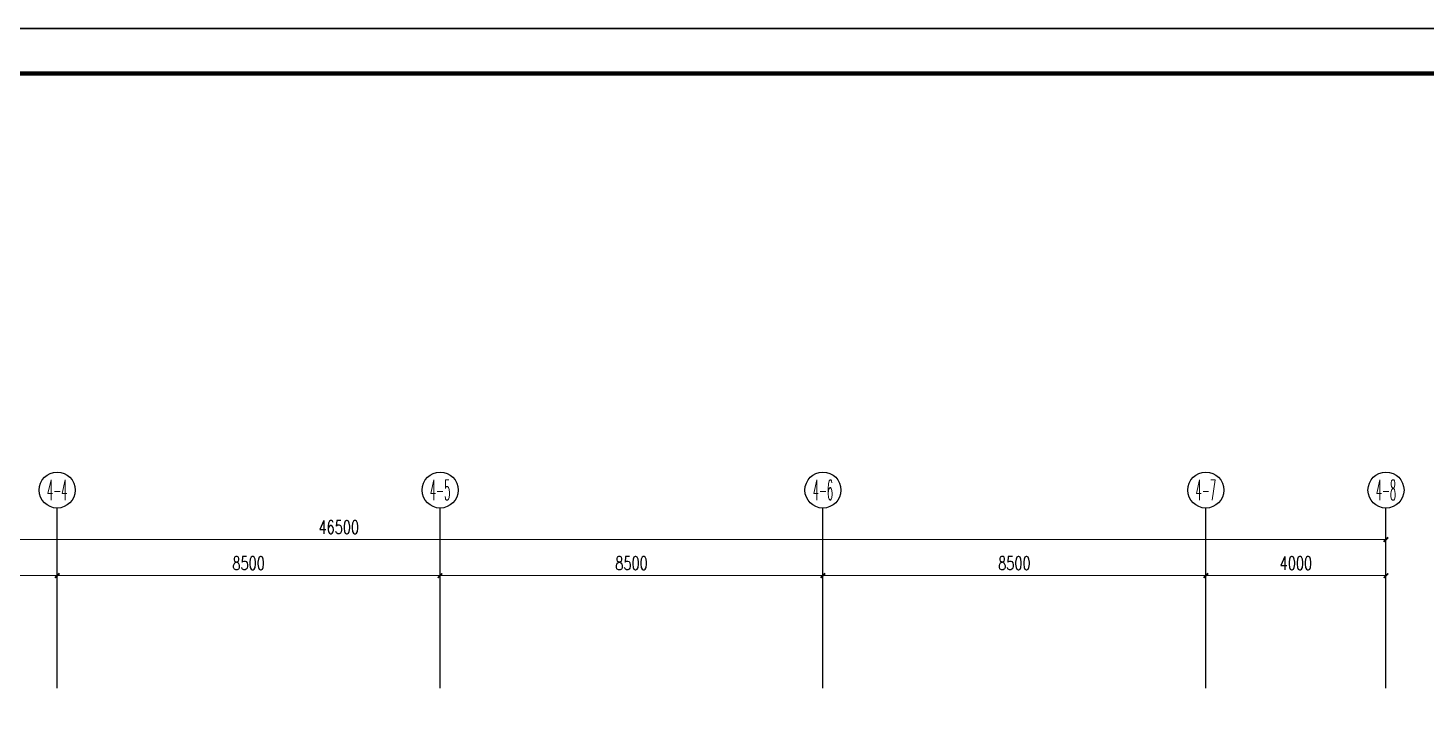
# Model space of a CAD drawing. Extents: x -124594 to 516503, y -3148 to 203159.
# Drawn here: x 201608 to 232647, y 120291 to 135789 of the extents above; entities that cross this region are included whole.
import ezdxf
from ezdxf.enums import TextEntityAlignment as Align

# ---------------------------------------------------------------- set-up
doc = ezdxf.new("R2010")
doc.units = 0
doc.header["$LTSCALE"] = 1000
doc.header["$MEASUREMENT"] = 0
for name, color, linetype in [('AXIS', 3, 'Continuous'), ('AXIS_TEXT', 7, 'Continuous'), ('PUB_TITLE', 4, 'Continuous'), ('打印框线', 7, 'Continuous'), ('标准打印框线2025-06-19-05-44', 7, 'Continuous')]:
    doc.layers.add(name, color=color, linetype=linetype)
doc.layers.add('建筑底图', color=8, linetype='Continuous', lineweight=5)
doc.styles.add('_TCH_AXIS', font='COMPLEX', dxfattribs={"bigfont": 'GBCBIG'})
doc.styles.add('_TCH_DIM_T3', font='SIMPLEX', dxfattribs={"width": 0.705882, "bigfont": 'GBCBIG'})
doc.styles.add('COMPLEX', font='COMPLEX')
doc.dimstyles.new('_TCH_ARCH&&100', dxfattribs={"dimtxt": 297.5, "dimasz": 100, "dimexe": 250, "dimexo": 300, "dimgap": 126.25, "dimtad": 1, "dimdec": 0, "dimzin": 0, "dimdsep": 46, "dimtxsty": '_TCH_DIM_T3', "dimblk": 'ARCHTICK', "dimcen": 0.09, "dimclrt": 7, "dimazin": 2, "dimtfac": 1, "dimtdec": 0, "dimtix": 1, "dimtmove": 2, "dimatfit": 3, "dimfxl": 1, "dimtolj": 1, "dimtzin": 0, "dimarcsym": 0})

# ---------------------------------------------------------------- blocks, each defined once
blk = doc.blocks.new('_AXISO')
blk.add_circle((0, 0), 0.5)
at = {"layer": 'AXIS_TEXT', "style": 'COMPLEX', "width": 1.041667}
blk.add_attdef('A', text='', height=0.56, dxfattribs=at).set_placement((-0.25, -0.28), (0.25, -0.28), align=Align.FIT)
blk = doc.blocks.new('_ArchTick')
at = {"color": 0, "linetype": 'ByBlock', "const_width": 0.4}
blk.add_lwpolyline([(-0.5, -0.5), (0.5, 0.5)], dxfattribs=at)
blk = doc.blocks.new('*D192')
at = {"layer": 'AXIS', "color": 0, "lineweight": -2, "transparency": 16777216}
for p, q in [((185258, 121430), (185258, 124680)), ((231758, 121430), (231758, 124680)), ((185258, 124430), (231758, 124430))]:
    blk.add_line(p, q, dxfattribs=at)
at = {"layer": 'Defpoints', "color": 0, "transparency": 16777216}
for p in [(231758, 124430), (185258, 121130), (231758, 121130)]:
    blk.add_point(p, dxfattribs=at)
at = {"layer": 'AXIS', "color": 0, "lineweight": -2, "transparency": 16777216, "xscale": 100, "yscale": 100, "zscale": 100, "rotation": 180}
blk.add_blockref('_ArchTick', (185258, 124430), dxfattribs=at)
at = {"layer": 'AXIS', "color": 0, "lineweight": -2, "transparency": 16777216, "xscale": 100, "yscale": 100, "zscale": 100}
blk.add_blockref('_ArchTick', (231758, 124430), dxfattribs=at)
at = {"layer": 'AXIS', "color": 7, "transparency": 16777216, "insert": (208508, 124705), "char_height": 297.5, "attachment_point": 5, "style": '_TCH_DIM_T3'}
blk.add_mtext('\\A1;46500', dxfattribs=at)
blk = doc.blocks.new('*D193')
at = {"layer": 'AXIS', "color": 0, "lineweight": -2, "transparency": 16777216}
for p, q in [((227758, 121430), (227758, 123880)), ((231758, 121430), (231758, 123880)), ((227758, 123630), (231758, 123630))]:
    blk.add_line(p, q, dxfattribs=at)
at = {"layer": 'Defpoints', "color": 0, "transparency": 16777216}
for p in [(231758, 123630), (227758, 121130), (231758, 121130)]:
    blk.add_point(p, dxfattribs=at)
at = {"layer": 'AXIS', "color": 0, "lineweight": -2, "transparency": 16777216, "xscale": 100, "yscale": 100, "zscale": 100, "rotation": 180}
blk.add_blockref('_ArchTick', (227758, 123630), dxfattribs=at)
at = {"layer": 'AXIS', "color": 0, "lineweight": -2, "transparency": 16777216, "xscale": 100, "yscale": 100, "zscale": 100}
blk.add_blockref('_ArchTick', (231758, 123630), dxfattribs=at)
at = {"layer": 'AXIS', "color": 7, "transparency": 16777216, "insert": (229758, 123905), "char_height": 297.5, "attachment_point": 5, "style": '_TCH_DIM_T3'}
blk.add_mtext('\\A1;4000', dxfattribs=at)
blk = doc.blocks.new('*D194')
at = {"layer": 'AXIS', "color": 0, "lineweight": -2, "transparency": 16777216}
for p, q in [((219258, 121430), (219258, 123880)), ((227758, 121430), (227758, 123880)), ((219258, 123630), (227758, 123630))]:
    blk.add_line(p, q, dxfattribs=at)
at = {"layer": 'Defpoints', "color": 0, "transparency": 16777216}
for p in [(227758, 123630), (219258, 121130), (227758, 121130)]:
    blk.add_point(p, dxfattribs=at)
at = {"layer": 'AXIS', "color": 0, "lineweight": -2, "transparency": 16777216, "xscale": 100, "yscale": 100, "zscale": 100, "rotation": 180}
blk.add_blockref('_ArchTick', (219258, 123630), dxfattribs=at)
at = {"layer": 'AXIS', "color": 0, "lineweight": -2, "transparency": 16777216, "xscale": 100, "yscale": 100, "zscale": 100}
blk.add_blockref('_ArchTick', (227758, 123630), dxfattribs=at)
at = {"layer": 'AXIS', "color": 7, "transparency": 16777216, "insert": (223508, 123905), "char_height": 297.5, "attachment_point": 5, "style": '_TCH_DIM_T3'}
blk.add_mtext('\\A1;8500', dxfattribs=at)
blk = doc.blocks.new('*D195')
at = {"layer": 'AXIS', "color": 0, "lineweight": -2, "transparency": 16777216}
for p, q in [((210758, 121430), (210758, 123880)), ((219258, 121430), (219258, 123880)), ((210758, 123630), (219258, 123630))]:
    blk.add_line(p, q, dxfattribs=at)
at = {"layer": 'Defpoints', "color": 0, "transparency": 16777216}
for p in [(219258, 123630), (210758, 121130), (219258, 121130)]:
    blk.add_point(p, dxfattribs=at)
at = {"layer": 'AXIS', "color": 0, "lineweight": -2, "transparency": 16777216, "xscale": 100, "yscale": 100, "zscale": 100, "rotation": 180}
blk.add_blockref('_ArchTick', (210758, 123630), dxfattribs=at)
at = {"layer": 'AXIS', "color": 0, "lineweight": -2, "transparency": 16777216, "xscale": 100, "yscale": 100, "zscale": 100}
blk.add_blockref('_ArchTick', (219258, 123630), dxfattribs=at)
at = {"layer": 'AXIS', "color": 7, "transparency": 16777216, "insert": (215008, 123905), "char_height": 297.5, "attachment_point": 5, "style": '_TCH_DIM_T3'}
blk.add_mtext('\\A1;8500', dxfattribs=at)
blk = doc.blocks.new('*D196')
at = {"layer": 'AXIS', "color": 0, "lineweight": -2, "transparency": 16777216}
for p, q in [((202258, 121430), (202258, 123880)), ((210758, 121430), (210758, 123880)), ((202258, 123630), (210758, 123630))]:
    blk.add_line(p, q, dxfattribs=at)
at = {"layer": 'Defpoints', "color": 0, "transparency": 16777216}
for p in [(210758, 123630), (202258, 121130), (210758, 121130)]:
    blk.add_point(p, dxfattribs=at)
at = {"layer": 'AXIS', "color": 0, "lineweight": -2, "transparency": 16777216, "xscale": 100, "yscale": 100, "zscale": 100, "rotation": 180}
blk.add_blockref('_ArchTick', (202258, 123630), dxfattribs=at)
at = {"layer": 'AXIS', "color": 0, "lineweight": -2, "transparency": 16777216, "xscale": 100, "yscale": 100, "zscale": 100}
blk.add_blockref('_ArchTick', (210758, 123630), dxfattribs=at)
at = {"layer": 'AXIS', "color": 7, "transparency": 16777216, "insert": (206508, 123905), "char_height": 297.5, "attachment_point": 5, "style": '_TCH_DIM_T3'}
blk.add_mtext('\\A1;8500', dxfattribs=at)
blk = doc.blocks.new('*D197')
at = {"layer": 'AXIS', "color": 0, "lineweight": -2, "transparency": 16777216}
for p, q in [((193758, 121430), (193758, 123880)), ((202258, 121430), (202258, 123880)), ((193758, 123630), (202258, 123630))]:
    blk.add_line(p, q, dxfattribs=at)
at = {"layer": 'Defpoints', "color": 0, "transparency": 16777216}
for p in [(202258, 123630), (193758, 121130), (202258, 121130)]:
    blk.add_point(p, dxfattribs=at)
at = {"layer": 'AXIS', "color": 0, "lineweight": -2, "transparency": 16777216, "xscale": 100, "yscale": 100, "zscale": 100, "rotation": 180}
blk.add_blockref('_ArchTick', (193758, 123630), dxfattribs=at)
at = {"layer": 'AXIS', "color": 0, "lineweight": -2, "transparency": 16777216, "xscale": 100, "yscale": 100, "zscale": 100}
blk.add_blockref('_ArchTick', (202258, 123630), dxfattribs=at)
at = {"layer": 'AXIS', "color": 7, "transparency": 16777216, "insert": (198008, 123905), "char_height": 297.5, "attachment_point": 5, "style": '_TCH_DIM_T3'}
blk.add_mtext('\\A1;8500', dxfattribs=at)
blk = doc.blocks.new('GWEEDA')
at = {"layer": 'AXIS', "color": 8}
for p, q in [((202258.3, 121129.9), (202258.3, 125129.9)), ((210758.3, 121129.9), (210758.3, 125129.9)), ((219258.3, 121129.9), (219258.3, 125129.9)), ((227758.3, 121129.9), (227758.3, 125129.9)), ((231758.3, 121129.9), (231758.3, 125129.9))]:
    blk.add_line(p, q, dxfattribs=at)
ref = blk.add_blockref('_AXISO', (202258.3, 125529.9), dxfattribs=dict(at, xscale=800, yscale=800, zscale=800))
ref.add_attrib('A', '4-4', dxfattribs={"layer": 'AXIS_TEXT', "color": 8, "height": 452.55, "style": '_TCH_AXIS', "width": 0.333333}).set_placement((202032.1, 125303.6), (202484.6, 125303.6), align=Align.FIT)
ref = blk.add_blockref('_AXISO', (210758.3, 125529.9), dxfattribs=dict(at, xscale=800, yscale=800, zscale=800))
ref.add_attrib('A', '4-5', dxfattribs={"layer": 'AXIS_TEXT', "color": 8, "height": 452.55, "style": '_TCH_AXIS', "width": 0.344262}).set_placement((210532.1, 125303.6), (210984.6, 125303.6), align=Align.FIT)
ref = blk.add_blockref('_AXISO', (219258.3, 125529.9), dxfattribs=dict(at, xscale=800, yscale=800, zscale=800))
ref.add_attrib('A', '4-6', dxfattribs={"layer": 'AXIS_TEXT', "color": 8, "height": 452.55, "style": '_TCH_AXIS', "width": 0.344262}).set_placement((219032.1, 125303.6), (219484.6, 125303.6), align=Align.FIT)
ref = blk.add_blockref('_AXISO', (227758.3, 125529.9), dxfattribs=dict(at, xscale=800, yscale=800, zscale=800))
ref.add_attrib('A', '4-7', dxfattribs={"layer": 'AXIS_TEXT', "color": 8, "height": 452.55, "style": '_TCH_AXIS', "width": 0.344262}).set_placement((227532.1, 125303.6), (227984.6, 125303.6), align=Align.FIT)
ref = blk.add_blockref('_AXISO', (231758.3, 125529.9), dxfattribs=dict(at, xscale=800, yscale=800, zscale=800))
ref.add_attrib('A', '4-8', dxfattribs={"layer": 'AXIS_TEXT', "color": 8, "height": 452.55, "style": '_TCH_AXIS', "width": 0.344262}).set_placement((231532.1, 125303.6), (231984.6, 125303.6), align=Align.FIT)
for p1, p2, distance, picture, middle in [((185258.3, 121129.9), (231758.3, 121129.9), 3300, '*D192', (208508.3, 124704.9)), ((193758.3, 121129.9), (202258.3, 121129.9), 2500, '*D197', (198008.3, 123904.9)), ((202258.3, 121129.9), (210758.3, 121129.9), 2500, '*D196', (206508.3, 123904.9)), ((210758.3, 121129.9), (219258.3, 121129.9), 2500, '*D195', (215008.3, 123904.9)), ((219258.3, 121129.9), (227758.3, 121129.9), 2500, '*D194', (223508.3, 123904.9)), ((227758.3, 121129.9), (231758.3, 121129.9), 2500, '*D193', (229758.3, 123904.9))]:
    dim = blk.add_aligned_dim(p1=p1, p2=p2, distance=distance, dimstyle='_TCH_ARCH&&100', dxfattribs=at)
    dim.commit()
    dim.dimension.update_dxf_attribs({"geometry": picture, "text_midpoint": middle})

msp = doc.modelspace()

# ---------------------------------------------------------------- linework, layer by layer
at = {"layer": 'PUB_TITLE'}
msp.add_lwpolyline([(165490, 76379), (249590, 76379), (249590, 135779), (165490, 135779)], close=True, dxfattribs=at)
at = {"layer": 'PUB_TITLE', "const_width": 100}
msp.add_lwpolyline([(167990, 77379), (248590, 77379), (248590, 134779), (167990, 134779)], close=True, dxfattribs=at)
at = {"layer": '打印框线'}
msp.add_lwpolyline([(165490, 76379), (165490, 135779), (249590, 135779), (249590, 76379)], close=True, dxfattribs=at)
at = {"layer": '标准打印框线2025-06-19-05-44', "const_width": 20}
msp.add_lwpolyline([(165490, 76379), (249590, 76379), (249590, 135779), (165490, 135779)], close=True, dxfattribs=at)

# ---------------------------------------------------------------- block references
at = {"layer": '建筑底图'}
msp.add_blockref('GWEEDA', (0, 0), dxfattribs=at)

doc.saveas('drawing.dxf')
